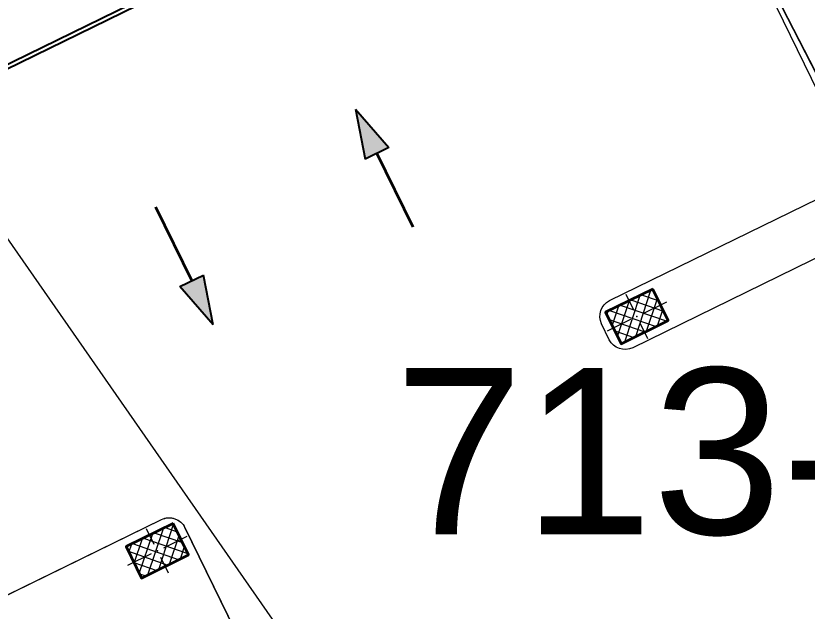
# Model space of a CAD drawing. Header units: metres. Extents: x 7511783 to 7512372, y 4692307 to 4692611.
# Drawn here: x 7512304.95 to 7512314, y 4692542.95 to 4692549.75 of the extents above; entities that cross this region are included whole.
import ezdxf

# ---------------------------------------------------------------- set-up
doc = ezdxf.new("R2010")
doc.units = ezdxf.units.M
for name, color, linetype, lineweight in [('2D Drafting - General_Pen_No__1', 7, 'Continuous', 0), ('A - Pllaka Themel', 7, 'Continuous', 0), ('A - Pllaka Themel_Pen_No__42', 8, 'Continuous', 0), ('A - Shtyllat', 7, 'Continuous', 0), ('A - Shtyllat_Pen_No__1', 7, 'Continuous', 0), ('A - Shtyllat_Pen_No__7', 7, 'Continuous', 0), ('A -Polyline', 7, 'Continuous', 0), ('A -Polyline_Pen_No__178', 43, 'Continuous', 0), ('A -Polyline_Pen_No__48', 14, 'Continuous', 0), ('A -Polyline_Pen_No__8', 14, 'Continuous', 0), ('A1 - Bodrumi -1', 7, 'Continuous', 0), ('garazhat-netw-amiri - b1', 20, 'Continuous', 0), ('Interior - Furniture _Pen_No__42', 8, 'Continuous', 0), ('nr riregjistrim', 1, 'Continuous', 0), ('vijat rregullim', 1, 'Continuous', 0)]:
    doc.layers.add(name, color=color, linetype=linetype, lineweight=lineweight)
doc.styles.get("Standard").update_dxf_attribs({"font": 'arial.ttf'})
pattern_1 = [(44.99999999999998, (0, 0), (-68.94290863686237, 68.94290863686243), []), (135.0000000000001, (0, 0), (68.94290863686219, 68.94290863686261), [])]

# ---------------------------------------------------------------- blocks, each defined once
blk = doc.blocks.new('Slab_2', base_point=(27550, -20500.83535421407))
at = {"layer": 'A - Pllaka Themel_Pen_No__42', "color": 8, "linetype": 'Continuous', "lineweight": 25, "flags": 128}
blk.add_lwpolyline([(27550, -20500.83535421407), (52100, -20500.83535421407), (52100, 1500), (27550, 1500)], close=True, dxfattribs=at)
blk = doc.blocks.new('Slab_5', base_point=(27099.99999994247, -19050.45703700876))
at = {"layer": 'A - Pllaka Themel_Pen_No__42', "color": 8, "linetype": 'Continuous', "lineweight": 25, "flags": 128}
blk.add_lwpolyline([(27099.99999994247, -19050.45703700876), (27099.99999994245, -53141.28956256484), (34367.48378446266, -53141.28956256484), (34572.08011014806, -54047.73212241127), (58725.51372234098, -48551.56399353076), (58577.30438397717, -47886.40318112022), (60192.66493870387, -47573.34216697117), (56976.71528492225, -33242.20353530695), (55470.262655318, -33580.37692266012), (52202.17436583388, -19050.80466526668)], close=True, dxfattribs=at)
blk = doc.blocks.new('Column_105', base_point=(32200, -24750.45911426942))
at = {"layer": 'A - Shtyllat', "linetype": 'Continuous', "lineweight": 0}
h = blk.add_hatch(dxfattribs=at)
h.set_pattern_fill('CONCRETE_BLOCK', color=18, style=0, pattern_type=2)
h.set_pattern_definition(pattern_1)
h.paths.add_polyline_path([(32500.00276967757, -24550.46326884811), (31900.00276973511, -24550.45495972908), (31899.99723032242, -24950.45495969073), (32499.99723026488, -24950.46326880975)])
at = {"layer": 'A - Shtyllat_Pen_No__1', "color": 7, "linetype": 'Continuous', "lineweight": 13}
for p, q in [((32200.00110788253, -24670.45911427709), (32200.00387758888, -24470.45911429627)), ((32120.00000000767, -24750.45800638688), (31820.00000003644, -24750.45385182736)), ((32279.99999999233, -24750.46022215195), (32579.99999996356, -24750.46437671147)), ((32199.99889211746, -24830.45911426175), (32199.99612241112, -25030.45911424257))]:
    blk.add_line(p, q, dxfattribs=at)
blk.add_point((32200, -24750.45911426942), dxfattribs=at)
at = {"layer": 'A - Shtyllat_Pen_No__7', "color": 7, "linetype": 'Continuous', "lineweight": 35, "flags": 128}
blk.add_lwpolyline([(32500.00276967757, -24550.46326884811), (31900.00276973511, -24550.45495972908), (31899.99723032242, -24950.45495969073), (32499.99723026488, -24950.46326880975)], close=True, dxfattribs=at)
blk = doc.blocks.new('Column_106', base_point=(38300, -24750.45911426942))
at = {"layer": 'A - Shtyllat', "linetype": 'Continuous', "lineweight": 0}
h = blk.add_hatch(dxfattribs=at)
h.set_pattern_fill('CONCRETE_BLOCK', color=18, style=0, pattern_type=2)
h.set_pattern_definition(pattern_1)
h.paths.add_polyline_path([(38600.00276967758, -24550.46326884811), (38000.00276973511, -24550.45495972908), (37999.99723032242, -24950.45495969073), (38599.99723026488, -24950.46326880975)])
at = {"layer": 'A - Shtyllat_Pen_No__1', "color": 7, "linetype": 'Continuous', "lineweight": 13}
for p, q in [((38300.00110788254, -24670.45911427709), (38300.00387758888, -24470.45911429627)), ((38220.00000000767, -24750.45800638688), (37920.00000003644, -24750.45385182736)), ((38379.99999999233, -24750.46022215195), (38679.99999996356, -24750.46437671147)), ((38299.99889211746, -24830.45911426175), (38299.99612241112, -25030.45911424257))]:
    blk.add_line(p, q, dxfattribs=at)
blk.add_point((38300, -24750.45911426942), dxfattribs=at)
at = {"layer": 'A - Shtyllat_Pen_No__7', "color": 7, "linetype": 'Continuous', "lineweight": 35, "flags": 128}
blk.add_lwpolyline([(38600.00276967758, -24550.46326884811), (38000.00276973511, -24550.45495972908), (37999.99723032242, -24950.45495969073), (38599.99723026488, -24950.46326880975)], close=True, dxfattribs=at)
blk = doc.blocks.new('Car 05 22')
at = {"layer": 'Interior - Furniture _Pen_No__42', "color": 8, "linetype": 'Continuous', "lineweight": 25}
for p, q in [((1961.117547741, 983.221158223), (1928.938242309, 983.221158223)), ((1928.938242309, 983.221158223), (1957.843908175, 858.0544967500001)), ((1996.903176747, 974.9060932165999), (1961.117547741, 983.221158223)), ((2026.89661068, 945.007687052), (1996.903176747, 974.9060932165999)), ((2054.5732194, 897.577022836), (2026.89661068, 945.007687052)), ((-483.1389679684001, 817.2581826864), (-585.227090103, 801.027979058)), ((-372.3345973750002, 830.229933465), (-483.1389679684001, 817.2581826864)), ((-251.752794228, 841.043733947), (-372.3345973750002, 830.229933465)), ((-168.2198443133, 844.6061713611999), (-251.752794228, 841.043733947)), ((-78.35772569479998, 850.6357850930001), (-168.2198443133, 844.6061713611999)), ((-24.036324899, 852.2918850640001), (-78.35772569479998, 850.6357850930001)), ((40.3182760438, 852.3336850629998), (-24.036324899, 852.2918850640001)), ((230.8030912739, 845.5192631063), (40.3182760438, 852.3336850629998)), ((124.560977278, 791.3967861309999), (129.0398444, 820.4687779309999)), ((129.0398444, 820.4687779309999), (138.886242882, 832.3883788069998)), ((138.886242882, 832.3883788069998), (165.168377873, 840.275885275)), ((165.168377873, 840.275885275), (194.733578306, 844.324685204)), ((194.733578306, 844.324685204), (230.803091274, 845.519263106)), ((210.873013229, 809.2317387879999), (418.0703055720001, 816.1926024380003)), ((400.0158099590001, 847.596806379), (230.8030912739, 845.5192631063)), ((590.7241636140001, 851.6786068920001), (400.0158099590001, 847.596806379)), ((856.5325990199999, 856.169707455), (590.7241636140001, 851.6786068920001)), ((1129.8609284, 858.5331077519999), (856.5325990199999, 856.169707455)), ((1119.51383092, 833.2672045809999), (1115.14443198, 808.948201529)), ((1120.16623076, 836.3248049650001), (1119.51383092, 833.2672045809999)), ((1120.69723063, 838.160005195), (1120.16623076, 836.3248049650001)), ((1129.8609284, 858.5331077519999), (1120.69723063, 838.160005195)), ((1536.1071561, 860.3802508980001), (1129.8609284, 858.5331077519999)), ((1162.63563846, 830.4777734580001), (1220.13025657, 829.0713745190002)), ((1220.13025657, 829.0713745190002), (1369.65750367, 831.489072695)), ((1957.843908175, 858.0544967500001), (1536.1071561, 860.3802508980001)), ((1957.84390817, 858.0544967500001), (1977.22141076, 777.427813481)), ((2067.91700908, 857.6794056350001), (2054.5732194, 897.577022836)), ((2119.91703998, 857.4374531180001), (2067.91700908, 857.6794056350001)), ((2075.28112592, 835.6608695470001), (2067.91700908, 857.6794056350001)), ((2075.2191259, 809.3983893609999), (2075.28112592, 835.6608695470001)), ((2193.165590015, 856.4504063259001), (2119.91703998, 857.4374531180001)), ((2166.81146925, 813.814537484), (2182.27381684, 834.081841238)), ((2182.27381684, 834.081841238), (2193.16559002, 856.4504063260001)), ((2808.01466132, 852.5547640039999), (2193.165590015, 856.4504063259001)), ((2855.711363900001, 852.6327640009998), (2808.01466132, 852.5547640039999)), ((2808.01466132, 852.5547640039999), (2876.86636504, 843.317264394)), ((2891.44016583, 852.5287640049999), (2855.711363900001, 852.6327640009998)), ((2876.86636504, 843.317264394), (2954.16376923, 813.731165643)), ((2922.51356751, 852.034364026), (2891.44016583, 852.5287640049999)), ((2904.11849592, 832.8863289209997), (2905.06820589, 832.8379901159999)), ((2945.17226874, 849.4061641369999), (2922.51356751, 852.034364026)), ((2989.61447115, 839.6482645490003), (2945.17226874, 849.4061641369999)), ((3013.55027244, 833.064864827), (2989.61447115, 839.6482645490003)), ((3154.26138006, 782.5577669589998), (3013.55027244, 833.064864827)), ((-757.6903274910002, 747.022066986), (-784.8200333720001, 721.8124613509999)), ((-706.3378894982, 775.7872218095), (-757.6903274910002, 747.022066986)), ((-701.0941271610001, 743.2591195180001), (-729.425104913, 716.3992494200002)), ((-585.227090103, 801.027979058), (-706.3378894982, 775.7872218095)), ((-664.8727541800001, 760.961322365), (-701.0941271610001, 743.2591195180001)), ((-626.571782751, 772.4860242179999), (-664.8727541800001, 760.961322365)), ((-594.8871138119998, 778.4895580349998), (-626.571782751, 772.4860242179999)), ((125.693926866, 743.8968737240001), (124.560977278, 791.3967861309999)), ((327.3887276080001, 761.920895626), (125.394377448, 756.455747737)), ((132.429139117, 722.8048827370001), (125.693926866, 743.8968737240001)), ((521.9507803269998, 764.6728959719999), (327.3887276080001, 761.920895626)), ((355.2943663540001, 762.315609428), (339.1227247570001, 683.1192857359999)), ((373.4006373970002, 762.5717151969999), (357.2289958010001, 683.375391506)), ((813.627009446, 769.327996556), (521.9507803269998, 764.6728959719999)), ((1108.59023357, 773.98329714), (813.627009446, 769.327996556)), ((1036.25651944, 772.8416796290002), (996.5002997029998, 578.7916468290002)), ((1041.96657906, 578.0240872360001), (1107.56627095, 773.967136299)), ((1173.32542975, 774.895061201), (1090.33970038, 577.89253068)), ((1115.14443198, 808.948201529), (1108.59023357, 773.98329714)), ((1108.59023357, 773.98329714), (1537.61805657, 780.025947399)), ((1537.61805657, 780.025611521), (1974.99295641, 786.0764425990001)), ((1939.15395607, 686.22492547), (1995.917261, 777.427813481)), ((1977.22141076, 777.427813481), (2019.59119012, 777.427813481)), ((2000.39650233, 701.591770694), (2213.53100788, 762.9814866290001)), ((2019.59119012, 777.427813481), (2044.48611622, 783.069509224)), ((2044.48611622, 783.069509224), (2063.35562216, 792.2740022800001)), ((2063.35562216, 792.2740022800001), (2070.42572439, 799.8521965630001)), ((2068.68333559, 787.696981005), (2065.39356605, 794.4584027669999)), ((2068.68333559, 787.696981005), (2148.02030692, 790.4828861469999)), ((2070.42572439, 799.8521965630001), (2075.2191259, 809.3983893609999)), ((2106.51930118, 732.1586113790001), (2148.02030692, 790.4828861469999)), ((2148.02030692, 790.4828861469999), (2166.81146925, 813.814537484)), ((2148.02030692, 790.4828861469999), (2205.61920777, 792.204186117)), ((2205.61920777, 792.204186117), (2227.21980808, 791.0038861380001)), ((2226.59190807, 769.8777067159999), (2213.53100788, 762.9814866290001)), ((2213.53100788, 762.9814866290001), (2238.34670825, 752.240186817)), ((2234.36910819, 773.9630864369999), (2226.59190807, 769.8828865080001)), ((2227.21980808, 791.0038861380001), (2232.61990816, 790.029986155)), ((2232.61990816, 790.029986155), (2237.93539134, 787.2871225249999)), ((2238.46067648, 776.864360243), (2234.36910819, 773.9630864369999)), ((2240.81890828, 784.03918626), (2237.93539134, 787.2871225249999)), ((2238.34670825, 752.240186817), (2258.53170854, 739.717487037)), ((2238.46067648, 776.864360243), (2240.85090828, 780.5209863219999)), ((2240.85090828, 780.5209863219999), (2240.81890828, 784.03918626)), ((2258.53170854, 739.717487037), (2269.0398087, 731.086787188)), ((2269.0398087, 731.086787188), (2278.83550884, 721.965087348)), ((2954.16376923, 813.731165643), (3075.78877375, 774.6896785450001)), ((3022.47491973, 758.305686711), (3023.66221975, 762.4851866380001)), ((3024.49924208, 753.7186598590001), (3022.47491973, 758.305686711)), ((3023.66221975, 762.4851866380001), (3034.64521991, 765.0503865930001)), ((3037.91041996, 743.452886971), (3024.49924208, 753.7186598590001)), ((3034.64521991, 765.0503865930001), (3046.93432009, 763.817386614)), ((3050.61522015, 730.6688871950001), (3037.91041996, 743.452886971)), ((3046.93432009, 763.817386614), (3060.9451203, 762.9292866300001)), ((3064.50712035, 714.6457874760001), (3050.61522015, 730.6688871950001)), ((3060.9451203, 762.9292866300001), (3089.85712072, 757.3861867269998)), ((3100.48402088, 763.1120866269999), (3075.78877375, 774.6896785450001)), ((3089.85712072, 757.3861867269998), (3108.43932099, 751.4304868319999)), ((3114.13862108, 753.3111867989999), (3100.48402088, 763.1120866269999)), ((3108.43932099, 751.4304868319999), (3122.8656212, 746.4359869189999)), ((3122.8656212, 746.4359869189999), (3114.13862108, 753.3111867989999)), ((3170.0706946, 726.5554905960001), (3122.8656212, 746.4359869189999)), ((3235.883818752, 747.6101556219), (3154.26138006, 782.5577669589998)), ((3211.69204952, 701.0151137130001), (3170.0706946, 726.5554905960001)), ((3269.07948628, 728.3294692490001), (3235.883818752, 747.6101556219)), ((3298.56678787, 705.6390702070001), (3269.07948628, 728.3294692490001)), ((-815.0478655078, 667.7598955197002), (-855.0523550635, 511.0116477078998)), ((-784.8200333720001, 721.8124613509999), (-815.0478655078, 667.7598955197002)), ((-768.2719792499998, 602.2788720830002), (-750.577082573, 669.7773949330001)), ((-729.425104913, 716.3992494200002), (-750.577082573, 669.7773949330001)), ((-665.728145997, 623.9546285630003), (-500.877431885, 634.180288886)), ((-500.877431885, 634.180288886), (-383.0238853850001, 641.9613403830001)), ((-383.0238853850001, 641.9613403830001), (-274.220886173, 631.318400078)), ((146.670770152, 710.6062742990001), (132.429139117, 722.8048827370001)), ((171.252864179, 696.6287725440001), (146.670770152, 710.6062742990001)), ((212.566754139, 676.5412700230002), (171.252864179, 696.6287725440001)), ((266.3151410770001, 654.566867265), (212.566754139, 676.5412700230002)), ((319.4903281550001, 636.426864989), (266.3151410770001, 654.566867265)), ((392.7088835140001, 617.8124267930001), (319.4903281550001, 636.426864989)), ((339.1227247570001, 683.1192857359999), (329.5580559370001, 633.8673348859999)), ((357.2289958010001, 683.375391506), (346.76505809, 629.492778784)), ((1730.35620914, 633.8338533080002), (1562.00595611, 600.596478384)), ((2000.39650233, 701.591770694), (1730.35620914, 633.8338533080002)), ((1952.84760406, 621.338789111), (2122.045506540001, 659.9572884350001)), ((2122.045506540001, 659.9572884350001), (2293.79610906, 697.6509877739999)), ((2278.83550884, 721.965087348), (2293.79610906, 697.6509877739999)), ((2293.79610906, 697.6509877739999), (2317.1870094, 700.7385877199999)), ((2293.79610906, 697.6386630720001), (2293.79610906, 697.6509877739999)), ((2317.1870094, 700.7385877199999), (2345.74280982, 702.7498876850001)), ((2355.134199750001, 639.912801441), (2317.1870094, 700.7385877199999)), ((2345.74280982, 702.7498876850001), (2378.929310310001, 702.0184876970001)), ((2379.77420337, 575.387091212), (2355.13301598, 639.9159014410001)), ((2410.10490185, 649.1086815510001), (2378.929310310001, 702.0184876970001)), ((2378.929310310001, 702.0184876970001), (2410.57231077, 694.2028878339999)), ((2436.02871163, 583.2244924540001), (2410.10490185, 649.1086815510001)), ((2410.57231077, 694.2028878339999), (2410.58631694, 694.1782473540001)), ((2428.73881104, 681.7061880529999), (2410.57231077, 694.2028878339999)), ((2428.73881104, 681.7061880529999), (2457.25830016, 700.035535323)), ((2428.77597173, 681.700745325), (2428.73881104, 681.7061880529999)), ((2428.77597173, 681.700745325), (2456.66545813, 639.8418234830003)), ((2456.66545813, 639.8418234830003), (2487.236391870001, 574.2621729599999)), ((2457.25830016, 700.035535323), (2535.4819126, 697.9905877680001)), ((2535.422612600001, 697.9916562040003), (2673.21491462, 695.5089878119999)), ((2535.46586986, 697.9894090810001), (2535.4819126, 697.988971943)), ((2673.21491462, 695.5089878119999), (2787.200816290001, 691.4809878819998)), ((2787.200816290001, 691.4809878819998), (2868.415817480001, 687.223087957)), ((2868.395882330001, 687.22488671), (2959.72331881, 678.984388101)), ((2959.72331881, 678.984388101), (2868.415817480001, 687.1969879569999)), ((2959.72331881, 678.984388101), (3047.2313201, 666.2002883250001)), ((3047.20992906, 666.2041971140001), (3100.00912087, 656.556188494)), ((3076.97452053, 697.807687771), (3064.50712035, 714.6457874760001)), ((3100.00912087, 656.556188494), (3076.97452053, 697.807687771)), ((3152.92075342, 553.873393456), (3100.00912087, 656.556188494)), ((3254.25934432, 663.1775183300001), (3211.69204952, 701.0151137130001)), ((3301.867263790001, 602.80900872), (3254.25934432, 663.1775183300001)), ((3337.33388997, 663.3806719909999), (3298.56678787, 705.6390702070001)), ((3374.49419199, 603.583974516), (3337.33388997, 663.3806719909999)), ((-768.2719792499998, 602.2788720830002), (-782.764796709, 510.0106247469999)), ((-764.3441764490001, 617.261773195), (-665.728145997, 623.9546285630003)), ((-274.220886173, 631.318400078), (-56.404854203, 600.536895199)), ((-56.404854203, 600.536895199), (145.941775497, 566.5900898169999)), ((145.941775497, 566.5900898169999), (233.261172115, 552.312592089)), ((233.261172115, 552.312592089), (315.3092800730001, 541.359190513)), ((474.8166917820001, 607.1053878569999), (392.7088835140001, 617.8124267930001)), ((521.3449804749999, 601.6186871690002), (474.8166917820001, 607.1053878569999)), ((569.9935686519999, 596.8381865689998), (521.3449804749999, 601.6186871690002)), ((652.59274858, 590.9845858339997), (569.9935686519999, 596.8381865689998)), ((772.8388193580001, 584.9903850819998), (652.59274858, 590.9845858339997)), ((907.2666866909999, 580.298084493), (772.8388193580001, 584.9903850819998)), ((1041.96657906, 578.0240872360001), (907.2666866909999, 580.298084493)), ((1227.79815085, 577.5186957939999), (1041.96657906, 578.0240872360001)), ((1316.09897866, 580.475793563), (1227.79815085, 577.5186957939999)), ((1403.02450604, 584.4121905939998), (1316.09897866, 580.475793563)), ((1483.8761315, 590.1361862749999), (1403.02450604, 584.4121905939998)), ((1562.00595611, 600.596478384), (1483.8761315, 590.1361862749999)), ((1610.72419049, 544.0665862469999), (1779.61280153, 581.7538898049997)), ((1779.61280153, 581.7538898049997), (1952.84760406, 621.338789111)), ((2397.334105950001, 514.2584815219999), (2379.77250853, 575.3929912130001)), ((2453.63941421, 521.616582688), (2436.02871163, 583.2244924540001)), ((2487.236391870001, 574.2621729599999), (2491.79934275, 562.0052962960001)), ((2491.79994982, 562.0052962960001), (2517.90263133, 477.034766618)), ((3189.62073735, 475.569766106), (3152.92075342, 553.873393456)), ((3301.867263790001, 602.80900872), (3346.015513130001, 501.4217980699999)), ((3418.40079436, 512.7439783509999), (3374.49419199, 603.583974516)), ((-855.0523550635, 511.0116477078998), (-874.6778528530002, 344.9579771100001)), ((-782.7621654889999, 510.027376359), (-794.5333543099999, 390.6265818930001)), ((315.2936019620001, 541.3606176840001), (384.2945810830001, 535.0794906230001)), ((384.2815104790001, 535.080362318), (454.174320738, 530.4191213629999)), ((454.170282107, 530.4193907049998), (526.242583163, 526.2868907769997)), ((526.2331313149998, 526.2873073839999), (627.7018846490002, 521.814890855)), ((627.698546207, 521.8149872519999), (756.75876515, 518.0884218199999)), ((756.75876515, 518.0884218199999), (1322.62824821, 518.052230308)), ((1322.62824821, 518.052230308), (1420.49779626, 521.652890858)), ((1420.49066257, 521.652523245), (1466.64156934, 524.030772681)), ((1466.62639694, 524.0299908169999), (1510.87647584, 527.594696836)), ((1510.85529759, 527.5929907539999), (1554.25309822, 533.0576906580001)), ((1554.25309822, 533.0576906580001), (1596.82961355, 540.969674969)), ((1597.28918852, 541.1774857889999), (1596.65116701, 540.8889849259999)), ((2419.31580918, 395.7362626700001), (2397.33316008, 514.2635815229997)), ((2477.61661773, 401.0764635800001), (2453.63941421, 521.616582688)), ((2517.90263133, 477.034766618), (2537.54372273, 384.0810341510001)), ((3199.39883308, 466.7584630290001), (3189.62073735, 475.569766106)), ((3220.69886845, 454.388540188), (3199.39883308, 466.7584630290001)), ((3256.10680826, 439.2417534179999), (3220.67662376, 454.4014587129999)), ((3346.015513130001, 501.4217980699999), (3374.297465860001, 419.557472908)), ((3457.47689648, 393.0984834030001), (3418.40079436, 512.7439783509999)), ((-794.5333543099999, 390.6265818930001), (-802.4328468090001, 258.715288008)), ((2433.73206705, 266.091642182), (2419.31580918, 395.7362626700001)), ((2493.88922012, 269.050242651), (2477.61661773, 401.0764635800001)), ((2537.54372273, 384.0810341510001), (2551.45611664, 285.6281997640001)), ((3288.390194130001, 425.101248479), (3256.10680826, 439.2417534179999)), ((3319.36158057, 408.41284265), (3288.390194130001, 425.101248479)), ((3353.46269085, 384.2512837760001), (3319.36158057, 408.41284265)), ((3321.23357975, 370.497229407), (3320.99727986, 362.132926485)), ((3320.99727986, 362.132926485), (3338.31527228, 276.8564967000001)), ((3324.654278260001, 377.297531782), (3321.23357975, 370.497229407)), ((3328.30797666, 379.591332583), (3324.654278260001, 377.297531782)), ((3338.468372210001, 379.4523325350001), (3328.30797666, 379.591332583)), ((3363.640761200001, 357.811724976), (3338.468372210001, 379.4523325350001)), ((3377.182392130001, 359.9734848010001), (3353.46269085, 384.2512837760001)), ((3391.09039087, 344.247647689), (3374.297465860001, 419.557472908)), ((3468.34279707, 330.9338860280001), (3457.47689648, 393.0984834030001)), ((-874.6778528530002, 344.9579771100001), (-882.944054645, 194.680643518)), ((2551.45611664, 285.6281997640001), (2559.71041303, 193.693567653)), ((3338.31527228, 276.8564967000001), (3351.882966340001, 172.661960307)), ((3396.66521323, 315.8049103040001), (3363.640761200001, 357.811724976)), ((3391.09039087, 344.247647689), (3377.182392130001, 359.9734848010001)), ((3408.0703938, 289.3779877820001), (3396.66521323, 315.8049103040001)), ((3408.0703938, 289.3779877820001), (3413.77629411, 267.259988716)), ((3474.4914974, 263.721088865), (3468.34279707, 330.9338860280001)), ((-882.944054645, 194.680643518), (-885.3767076889999, 0)), ((-802.4328468090001, 258.715288008), (-806.8131426489999, 124.936494209)), ((2441.61713002, 131.955220918), (2433.73181129, 266.093942182)), ((2503.10292147, 133.173421111), (2493.88922012, 269.050242651)), ((2559.71041303, 193.693567653), (2564.38081099, 101.185635342)), ((3413.77548775, 267.2641933500001), (3418.45445829, 242.866384828)), ((3418.452194370001, 242.878189745), (3424.044894670001, 200.723791525)), ((3424.044894670001, 200.723791525), (3427.72848251, 152.023715234)), ((3478.33319761, 199.917191559), (3474.4914974, 263.721088865)), ((3479.35651311, 164.9481933352), (3478.33319761, 199.917191559)), ((-806.8131426489999, 124.936494209), (-808.0470753050001, 0)), ((2444.0197128, -0.0273000043277), (2441.61701245, 131.957220918)), ((2506.01959488, -3.86e-13), (2503.10292147, 133.173421111)), ((2564.38081099, 101.185635342), (2566.01761027, -0.00610000213065)), ((3351.882966340001, 172.661960307), (3358.343763510001, 75.87012649980001)), ((3432.36383112, 39.98011396419999), (3427.72848251, 152.023715234)), ((3489.519598210001, 164.9481933352), (3479.35651311, 164.9481933352)), ((3489.519598210001, -164.9481933352), (3489.519598210001, 164.9481933352)), ((-885.3767076889999, 0), (-882.944054645, -194.680643518)), ((-806.8131426489999, -124.936494209), (-808.0470753050001, 1.477e-13)), ((2444.0197128, 0.0273000043271), (2441.61701245, -131.957220918)), ((2564.38081099, -101.185635342), (2566.01761027, 0.00610000212997)), ((3353.95786543, 27.8932505984), (3358.343763510001, 75.87012649980001)), ((3353.95786543, 27.8932505984), (3353.95786543, -0.7649002671629999)), ((3353.95786543, -27.8932505984), (3353.95786543, 0.7649002671619999)), ((3370.89075802, 11.74110410089999), (3370.32315827, -0.7649002671629999)), ((3370.89075802, -11.74110410089999), (3370.32315827, 0.7649002671619999)), ((3372.49235732, 23.6550082622), (3370.89075802, 11.74110410089999)), ((3376.267285060001, 38.99395092400001), (3372.49235732, 23.6550082622)), ((3381.98685317, 46.5714162664), (3376.267285060001, 38.99395092400001)), ((3386.21005132, 48.3522168884), (3381.98685317, 46.5714162664)), ((3386.21005132, 48.3522168884), (3394.28954778, 48.3522168884)), ((3398.51284593, 46.5714162664), (3394.28954778, 48.3522168884)), ((3404.23226311, 38.99375151340001), (3398.51284593, 46.5714162664)), ((3404.23226311, 38.99375151340001), (3408.00714178, 23.6550082622)), ((3408.00714178, 23.6550082622), (3409.766541010001, 8.055102813469999)), ((3409.766541010001, 8.055102813469999), (3409.766541010001, -4.961e-13)), ((3431.76949509, 57.3729975776), (3431.76949509, 56.7710829698)), ((3432.04453126, -0.0109000038072), (3432.36383112, 39.98011396419999)), ((3432.04453126, 0.0109000038063), (3432.36383112, -39.98011396419999)), ((2506.01959488, -2.78e-13), (2503.10292147, -133.173421111)), ((3351.882966340001, -172.661960307), (3358.343763510001, -75.87012649980001)), ((3353.95786543, -27.8932505984), (3358.343763510001, -75.87012649980001)), ((3372.49235732, -23.6550082622), (3370.89075802, -11.74110410089999)), ((3376.267285060001, -38.99395092400001), (3372.49235732, -23.6550082622)), ((3381.98685317, -46.5714162664), (3376.267285060001, -38.99395092400001)), ((3386.21005132, -48.3522168884), (3381.98685317, -46.5714162664)), ((3386.21005132, -48.3522168884), (3394.28954778, -48.3522168884)), ((3398.51284593, -46.5714162664), (3394.28954778, -48.3522168884)), ((3404.23226311, -38.99375151340001), (3398.51284593, -46.5714162664)), ((3404.23226311, -38.99375151340001), (3408.00714178, -23.6550082622)), ((3408.00714178, -23.6550082622), (3409.766541010001, -8.055102813469999)), ((3409.766541010001, -8.055102813469999), (3409.766541010001, -3.892e-13)), ((3432.36383112, -39.98011396419999), (3427.72848251, -152.023715234)), ((3431.76949509, -57.3729975776), (3431.76949509, -56.7710829698)), ((-802.4328468090001, -258.715288008), (-806.8131426489999, -124.936494209)), ((2441.61713002, -131.955220918), (2433.73181129, -266.093942182)), ((2503.10292147, -133.173421111), (2493.88922012, -269.050242651)), ((2559.71041303, -193.693567653), (2564.38081099, -101.185635342)), ((3338.31527228, -276.8564967000001), (3351.882966340001, -172.661960307)), ((3424.044894670001, -200.723791525), (3427.72848251, -152.023715234)), ((3478.33319761, -199.917191559), (3479.35651311, -164.9481933352)), ((3479.35651311, -164.9481933352), (3489.519598210001, -164.9481933352)), ((-882.944054645, -194.680643518), (-874.6778528530002, -344.9579771100001)), ((-794.5333543099999, -390.6265818930001), (-802.4328468090001, -258.715288008)), ((2433.73206705, -266.091642182), (2419.31580918, -395.7362626700001)), ((2493.88922012, -269.050242651), (2477.61661773, -401.0764635800001)), ((2551.45611664, -285.6281997640001), (2559.71041303, -193.693567653)), ((3408.0703938, -289.3779877820001), (3413.77629411, -267.259988716)), ((3413.77548775, -267.2641933500001), (3418.45445829, -242.866384828)), ((3418.452194370001, -242.878189745), (3424.044894670001, -200.723791525)), ((3468.34279707, -330.9338860280001), (3474.4914974, -263.721088865)), ((3474.4914974, -263.721088865), (3478.33319761, -199.917191559)), ((-874.6778528530002, -344.9579771100001), (-855.0523550635, -511.0116477078998)), ((2537.54372273, -384.0810341510001), (2551.45611664, -285.6281997640001)), ((3320.99727986, -362.132926485), (3338.31527228, -276.8564967000001)), ((3363.640761200001, -357.811724976), (3338.468372210001, -379.4523325350001)), ((3377.182392130001, -359.9734848010001), (3353.46269085, -384.2512837760001)), ((3396.66521323, -315.8049103040001), (3363.640761200001, -357.811724976)), ((3391.09039087, -344.247647689), (3374.297465860001, -419.557472908)), ((3391.09039087, -344.247647689), (3377.182392130001, -359.9734848010001)), ((3408.0703938, -289.3779877820001), (3396.66521323, -315.8049103040001)), ((3457.47689648, -393.0984834030001), (3468.34279707, -330.9338860280001)), ((-782.7621654889999, -510.027376359), (-794.5333543099999, -390.6265818930001)), ((2419.31580918, -395.7362626700001), (2397.33316008, -514.2635815229997)), ((2477.61661773, -401.0764635800001), (2453.63941421, -521.616582688)), ((2517.90263133, -477.034766618), (2537.54372273, -384.0810341510001)), ((3256.10680826, -439.2417534179999), (3220.67662376, -454.4014587129999)), ((3288.390194130001, -425.101248479), (3256.10680826, -439.2417534179999)), ((3319.36158057, -408.41284265), (3288.390194130001, -425.101248479)), ((3353.46269085, -384.2512837760001), (3319.36158057, -408.41284265)), ((3321.23357975, -370.497229407), (3320.99727986, -362.132926485)), ((3324.654278260001, -377.297531782), (3321.23357975, -370.497229407)), ((3328.30797666, -379.591332583), (3324.654278260001, -377.297531782)), ((3338.468372210001, -379.4523325350001), (3328.30797666, -379.591332583)), ((3346.015513130001, -501.4217980699999), (3374.297465860001, -419.557472908)), ((3418.40079436, -512.7439783509999), (3457.47689648, -393.0984834030001)), ((-855.0523550635, -511.0116477078998), (-815.0478655078, -667.7598955197002)), ((-768.2719792499998, -602.2788720830002), (-782.764796709, -510.0106247469999)), ((233.261172115, -552.312592089), (315.3092800730001, -541.359190513)), ((315.2936019620001, -541.3606176840001), (384.2945810830001, -535.0794906230001)), ((384.2815104790001, -535.080362318), (454.174320738, -530.4191213629999)), ((454.170282107, -530.4193907049998), (526.242583163, -526.2868907769997)), ((526.2331313149998, -526.2873073839999), (627.7018846490002, -521.814890855)), ((627.698546207, -521.8149872519999), (756.75876515, -518.0884218199999)), ((756.75876515, -518.0884218199999), (1322.62824821, -518.052230308)), ((1322.62824821, -518.052230308), (1420.49779626, -521.652890858)), ((1420.49066257, -521.652523245), (1466.64156934, -524.030772681)), ((1466.62639694, -524.0299908169999), (1510.87647584, -527.594696836)), ((1510.85529759, -527.5929907539999), (1554.25309822, -533.0576906580001)), ((1554.25309822, -533.0576906580001), (1596.82961355, -540.969674969)), ((1597.28918852, -541.1774857889999), (1596.65116701, -540.8889849259999)), ((2397.334105950001, -514.2584815219999), (2379.77250853, -575.3929912130001)), ((2453.63941421, -521.616582688), (2436.02871163, -583.2244924540001)), ((2491.79994982, -562.0052962960001), (2517.90263133, -477.034766618)), ((3189.62073735, -475.569766106), (3152.92075342, -553.873393456)), ((3199.39883308, -466.7584630290001), (3189.62073735, -475.569766106)), ((3220.69886845, -454.388540188), (3199.39883308, -466.7584630290001)), ((3301.867263790001, -602.80900872), (3346.015513130001, -501.4217980699999)), ((3374.49419199, -603.583974516), (3418.40079436, -512.7439783509999)), ((-768.2719792499998, -602.2788720830002), (-750.577082573, -669.7773949330001)), ((-764.3441764490001, -617.261773195), (-665.728145997, -623.9546285630003)), ((-665.728145997, -623.9546285630003), (-500.877431885, -634.180288886)), ((-383.0238853850001, -641.9613403830001), (-274.220886173, -631.318400078)), ((-274.220886173, -631.318400078), (-56.404854203, -600.536895199)), ((-56.404854203, -600.536895199), (145.941775497, -566.5900898169999)), ((145.941775497, -566.5900898169999), (233.261172115, -552.312592089)), ((392.7088835140001, -617.8124267930001), (319.4903281550001, -636.426864989)), ((357.2289958010001, -683.375391506), (346.76505809, -629.492778784)), ((474.8166917820001, -607.1053878569999), (392.7088835140001, -617.8124267930001)), ((521.3449804749999, -601.6186871690002), (474.8166917820001, -607.1053878569999)), ((569.9935686519999, -596.8381865689998), (521.3449804749999, -601.6186871690002)), ((652.59274858, -590.9845858339997), (569.9935686519999, -596.8381865689998)), ((772.8388193580001, -584.9903850819998), (652.59274858, -590.9845858339997)), ((907.2666866909999, -580.298084493), (772.8388193580001, -584.9903850819998)), ((1041.96657906, -578.0240872360001), (907.2666866909999, -580.298084493)), ((1036.25651944, -772.8416796290002), (996.5002997029998, -578.7916468290002)), ((1227.79815085, -577.5186957939999), (1041.96657906, -578.0240872360001)), ((1041.96657906, -578.0240872360001), (1107.56627095, -773.967136299)), ((1173.32542975, -774.895061201), (1090.33970038, -577.89253068)), ((1316.09897866, -580.475793563), (1227.79815085, -577.5186957939999)), ((1403.02450604, -584.4121905939998), (1316.09897866, -580.475793563)), ((1483.8761315, -590.1361862749999), (1403.02450604, -584.4121905939998)), ((1562.00595611, -600.596478384), (1483.8761315, -590.1361862749999)), ((1730.35620914, -633.8338533080002), (1562.00595611, -600.596478384)), ((1610.72419049, -544.0665862469999), (1779.61280153, -581.7538898049997)), ((1779.61280153, -581.7538898049997), (1952.84760406, -621.338789111)), ((1952.84760406, -621.338789111), (2122.045506540001, -659.9572884350001)), ((2379.77420337, -575.387091212), (2355.13301598, -639.9159014410001)), ((2436.02871163, -583.2244924540001), (2410.10490185, -649.1086815510001)), ((2456.66545813, -639.8418234830003), (2487.236391870001, -574.2621729599999)), ((2487.236391870001, -574.2621729599999), (2491.79934275, -562.0052962960001)), ((3152.92075342, -553.873393456), (3100.00912087, -656.556188494)), ((3301.867263790001, -602.80900872), (3254.25934432, -663.1775183300001)), ((3337.33388997, -663.3806719909999), (3374.49419199, -603.583974516)), ((-815.0478655078, -667.7598955197002), (-784.8200333720001, -721.8124613509999)), ((-784.8200333720001, -721.8124613509999), (-757.6903274910002, -747.022066986)), ((-729.425104913, -716.3992494200002), (-750.577082573, -669.7773949330001)), ((-701.0941271610001, -743.2591195180001), (-729.425104913, -716.3992494200002)), ((-500.877431885, -634.180288886), (-383.0238853850001, -641.9613403830001)), ((132.429139117, -722.8048827370001), (125.693926866, -743.8968737240001)), ((146.670770152, -710.6062742990001), (132.429139117, -722.8048827370001)), ((171.252864179, -696.6287725440001), (146.670770152, -710.6062742990001)), ((212.566754139, -676.5412700230002), (171.252864179, -696.6287725440001)), ((266.3151410770001, -654.566867265), (212.566754139, -676.5412700230002)), ((319.4903281550001, -636.426864989), (266.3151410770001, -654.566867265)), ((339.1227247570001, -683.1192857359999), (329.5580559370001, -633.8673348859999)), ((355.2943663540001, -762.315609428), (339.1227247570001, -683.1192857359999)), ((373.4006373970002, -762.5717151969999), (357.2289958010001, -683.375391506)), ((2000.39650233, -701.591770694), (1730.35620914, -633.8338533080002)), ((1939.15395607, -686.22492547), (1995.917261, -777.427813481)), ((2000.39650233, -701.591770694), (2213.53100788, -762.9814866290001)), ((2122.045506540001, -659.9572884350001), (2293.79610906, -697.6509877739999)), ((2269.0398087, -731.086787188), (2278.83550884, -721.965087348)), ((2278.83550884, -721.965087348), (2293.79610906, -697.6509877739999)), ((2293.79610906, -697.6386630720001), (2293.79610906, -697.6509877739999)), ((2293.79610906, -697.6509877739999), (2317.1870094, -700.7385877199999)), ((2355.134199750001, -639.912801441), (2317.1870094, -700.7385877199999)), ((2317.1870094, -700.7385877199999), (2345.74280982, -702.7498876850001)), ((2345.74280982, -702.7498876850001), (2378.929310310001, -702.0184876970001)), ((2410.10490185, -649.1086815510001), (2378.929310310001, -702.0184876970001)), ((2378.929310310001, -702.0184876970001), (2410.57231077, -694.2028878339999)), ((2428.73881104, -681.7061880529999), (2410.57231077, -694.2028878339999)), ((2410.57231077, -694.2028878339999), (2410.58631694, -694.1782473540001)), ((2428.77597173, -681.700745325), (2428.73881104, -681.7061880529999)), ((2428.73881104, -681.7061880529999), (2457.25830016, -700.035535323)), ((2428.77597173, -681.700745325), (2456.66545813, -639.8418234830003)), ((2457.25830016, -700.035535323), (2535.4819126, -697.9905877680001)), ((2535.422612600001, -697.9916562040003), (2673.21491462, -695.5089878119999)), ((2535.46586986, -697.9894090810001), (2535.4819126, -697.988971943)), ((2673.21491462, -695.5089878119999), (2787.200816290001, -691.4809878819998)), ((2787.200816290001, -691.4809878819998), (2868.415817480001, -687.223087957)), ((2868.395882330001, -687.22488671), (2959.72331881, -678.984388101)), ((2959.72331881, -678.984388101), (2868.415817480001, -687.1969879569999)), ((2959.72331881, -678.984388101), (3047.2313201, -666.2002883250001)), ((3047.20992906, -666.2041971140001), (3100.00912087, -656.556188494)), ((3064.50712035, -714.6457874760001), (3050.61522015, -730.6688871950001)), ((3076.97452053, -697.807687771), (3064.50712035, -714.6457874760001)), ((3100.00912087, -656.556188494), (3076.97452053, -697.807687771)), ((3211.69204952, -701.0151137130001), (3170.0706946, -726.5554905960001)), ((3254.25934432, -663.1775183300001), (3211.69204952, -701.0151137130001)), ((3269.07948628, -728.3294692490001), (3298.56678787, -705.6390702070001)), ((3298.56678787, -705.6390702070001), (3337.33388997, -663.3806719909999)), ((-757.6903274910002, -747.022066986), (-706.3378894982, -775.7872218095)), ((-706.3378894982, -775.7872218095), (-585.227090103, -801.027979058)), ((-664.8727541800001, -760.961322365), (-701.0941271610001, -743.2591195180001)), ((-626.571782751, -772.4860242179999), (-664.8727541800001, -760.961322365)), ((-594.8871138119998, -778.4895580349998), (-626.571782751, -772.4860242179999)), ((-585.227090103, -801.027979058), (-483.149337101, -817.256968783)), ((125.693926866, -743.8968737240001), (124.560977278, -791.3967861309999)), ((124.560977278, -791.3967861309999), (129.0398444, -820.4687779309999)), ((327.3887276080001, -761.920895626), (125.394377448, -756.455747737)), ((210.873013229, -809.2317387879999), (418.0703055720001, -816.1926024380003)), ((521.9507803269998, -764.6728959719999), (327.3887276080001, -761.920895626)), ((813.627009446, -769.327996556), (521.9507803269998, -764.6728959719999)), ((1108.59023357, -773.98329714), (813.627009446, -769.327996556)), ((1108.59023357, -773.98329714), (1537.61805657, -780.025947399)), ((1115.14443198, -808.948201529), (1108.59023357, -773.98329714)), ((1119.51383092, -833.2672045809999), (1115.14443198, -808.948201529)), ((1537.61805657, -780.025611521), (1974.99295641, -786.0764425990001)), ((1957.84390817, -858.0544967500001), (1977.22141076, -777.427813481)), ((1977.22141076, -777.427813481), (2019.59119012, -777.427813481)), ((2019.59119012, -777.427813481), (2044.48611622, -783.069509224)), ((2044.48611622, -783.069509224), (2063.35562216, -792.2740022800001)), ((2063.35562216, -792.2740022800001), (2070.42572439, -799.8521965630001)), ((2068.68333559, -787.696981005), (2065.39356605, -794.4584027669999)), ((2068.68333559, -787.696981005), (2148.02030692, -790.4828861469999)), ((2070.42572439, -799.8521965630001), (2075.2191259, -809.3983893609999)), ((2075.2191259, -809.3983893609999), (2075.28112592, -835.6608695470001)), ((2106.51930118, -732.1586113790001), (2148.02030692, -790.4828861469999)), ((2148.02030692, -790.4828861469999), (2166.81146925, -813.814537484)), ((2148.02030692, -790.4828861469999), (2205.61920777, -792.204186117)), ((2166.81146925, -813.814537484), (2182.27381684, -834.081841238)), ((2205.61920777, -792.204186117), (2227.21980808, -791.0038861380001)), ((2213.53100788, -762.9814866290001), (2238.34670825, -752.240186817)), ((2226.59190807, -769.8777067159999), (2213.53100788, -762.9814866290001)), ((2234.36910819, -773.9630864369999), (2226.59190807, -769.8828865080001)), ((2227.21980808, -791.0038861380001), (2232.61990816, -790.029986155)), ((2232.61990816, -790.029986155), (2237.93539134, -787.2871225249999)), ((2238.46067648, -776.864360243), (2234.36910819, -773.9630864369999)), ((2240.81890828, -784.03918626), (2237.93539134, -787.2871225249999)), ((2238.34670825, -752.240186817), (2258.53170854, -739.717487037)), ((2238.46067648, -776.864360243), (2240.85090828, -780.5209863219999)), ((2240.85090828, -780.5209863219999), (2240.81890828, -784.03918626)), ((2258.53170854, -739.717487037), (2269.0398087, -731.086787188)), ((2876.86636504, -843.317264394), (2954.16376923, -813.731165643)), ((2954.16376923, -813.731165643), (3075.78877375, -774.6896785450001)), ((3013.55027244, -833.064864827), (3154.26138006, -782.5577669589998)), ((3024.49924208, -753.7186598590001), (3022.47491973, -758.305686711)), ((3022.47491973, -758.305686711), (3023.66221975, -762.4851866380001)), ((3023.66221975, -762.4851866380001), (3034.64521991, -765.0503865930001)), ((3037.91041996, -743.452886971), (3024.49924208, -753.7186598590001)), ((3034.64521991, -765.0503865930001), (3046.93432009, -763.817386614)), ((3050.61522015, -730.6688871950001), (3037.91041996, -743.452886971)), ((3046.93432009, -763.817386614), (3060.9451203, -762.9292866300001)), ((3060.9451203, -762.9292866300001), (3089.85712072, -757.3861867269998)), ((3100.48402088, -763.1120866269999), (3075.78877375, -774.6896785450001)), ((3089.85712072, -757.3861867269998), (3108.43932099, -751.4304868319999)), ((3114.13862108, -753.3111867989999), (3100.48402088, -763.1120866269999)), ((3108.43932099, -751.4304868319999), (3122.8656212, -746.4359869189999)), ((3122.8656212, -746.4359869189999), (3114.13862108, -753.3111867989999)), ((3170.0706946, -726.5554905960001), (3122.8656212, -746.4359869189999)), ((3154.26138006, -782.5577669589998), (3235.883818752, -747.6101556219)), ((3235.883818752, -747.6101556219), (3269.07948628, -728.3294692490001)), ((-483.149337101, -817.256968783), (-372.3345973750002, -830.229933465)), ((-372.3345973750002, -830.229933465), (-251.752794228, -841.043733947)), ((-251.752794228, -841.043733947), (-168.2198443133, -844.6061713611999)), ((-168.2198443133, -844.6061713611999), (-78.35772569479998, -850.6357850930001)), ((-78.35772569479998, -850.6357850930001), (-24.036324899, -852.2918850640001)), ((-24.036324899, -852.2918850640001), (40.3182760438, -852.3336850629998)), ((40.3182760438, -852.3336850629998), (230.8030912739, -845.5192631063)), ((129.0398444, -820.4687779309999), (138.886242882, -832.3883788069998)), ((138.886242882, -832.3883788069998), (165.168377873, -840.275885275)), ((165.168377873, -840.275885275), (194.733578306, -844.324685204)), ((194.733578306, -844.324685204), (230.803091274, -845.519263106)), ((230.8030912739, -845.5192631063), (400.0158099590001, -847.596806379)), ((400.0158099590001, -847.596806379), (590.7241636140001, -851.6786068920001)), ((590.7241636140001, -851.6786068920001), (856.5325990199999, -856.169707455)), ((856.5325990199999, -856.169707455), (1129.8609284, -858.5331077519999)), ((1120.16623076, -836.3248049650001), (1119.51383092, -833.2672045809999)), ((1120.69723063, -838.160005195), (1120.16623076, -836.3248049650001)), ((1129.8609284, -858.5331077519999), (1120.69723063, -838.160005195)), ((1129.8609284, -858.5331077519999), (1536.1071561, -860.3802508980001)), ((1162.63563846, -830.4777734580001), (1220.13025657, -829.0713745190002)), ((1220.13025657, -829.0713745190002), (1369.65750367, -831.489072695)), ((1536.1071561, -860.3802508980001), (1957.84390817, -858.0544967500001)), ((1957.84390817, -858.0544967500001), (1928.938242309, -983.221158223)), ((2026.89661068, -945.007687052), (2054.5732194, -897.577022836)), ((2054.5732194, -897.577022836), (2067.917009081, -857.6794056350001)), ((2075.28112592, -835.6608695470001), (2067.91700908, -857.6794056350001)), ((2067.917009081, -857.6794056350001), (2119.91703998, -857.4374531180001)), ((2119.91703998, -857.4374531180001), (2193.165590015, -856.4504063259001)), ((2182.27381684, -834.081841238), (2193.16559002, -856.4504063260001)), ((2193.165590015, -856.4504063259001), (2808.01466132, -852.5547640039999)), ((2808.01466132, -852.5547640039999), (2876.86636504, -843.317264394)), ((2808.01466132, -852.5547640039999), (2855.711363900001, -852.6327640009998)), ((2855.711363900001, -852.6327640009998), (2891.44016583, -852.5287640049999)), ((2891.44016583, -852.5287640049999), (2922.51356751, -852.034364026)), ((2922.51356751, -852.034364026), (2945.17226874, -849.4061641369999)), ((2945.17226874, -849.4061641369999), (2989.61447115, -839.6482645490003)), ((2989.61447115, -839.6482645490003), (3013.55027244, -833.064864827)), ((1928.938242309, -983.221158223), (1961.117547741, -983.221158223)), ((1961.117547741, -983.221158223), (1996.903176747, -974.9060932165999)), ((1996.903176747, -974.9060932165999), (2026.89661068, -945.007687052))]:
    blk.add_line(p, q, dxfattribs=at)
for centre, radius, start, end in [((492.8743121958, 217.6762888661), 973.2499460395999, 154.1544541405, 170.9117329646), ((1649.811844864, 0), 1520.416064058, 158.6992078, 201.3007921999999), ((-1245.217819199, 0), 2907.303426369, 349.2141992177, 10.78580078235), ((1856.361619248, -1.736472437241999), 2353.963924674, 170.8803955853, 189.9222862500999), ((492.8743121958, -217.6762888661), 973.2499460395999, 191.230533967, 205.8455458595)]:
    blk.add_arc(centre, radius, start, end, dxfattribs=at)
blk = doc.blocks.new('Polyline_31', base_point=(33907.99114698497, -21210.7300453986))
at = {"layer": 'A -Polyline_Pen_No__48', "linetype": 'Continuous', "lineweight": 25}
blk.add_hatch(color=14, dxfattribs=at).paths.add_polyline_path([(33907.99114698498, -22710.7300453986), (34057.99114698498, -22150.9225453986), (33757.99114698498, -22150.9225453986)])
at = {"layer": 'A -Polyline_Pen_No__48', "color": 14, "linetype": 'Continuous', "lineweight": 25}
for p, q in [((33907.99114698498, -22710.7300453986), (33757.99114698498, -22150.9225453986)), ((33757.99114698498, -22150.9225453986), (34057.99114698498, -22150.9225453986)), ((33907.99114698498, -22710.7300453986), (34057.99114698498, -22150.9225453986))]:
    blk.add_line(p, q, dxfattribs=at)
at = {"layer": 'A -Polyline_Pen_No__8', "color": 14, "linetype": 'Continuous', "lineweight": 35, "flags": 128}
blk.add_lwpolyline([(33907.99114698497, -21210.7300453986), (33907.99114698498, -22150.9225453986)], dxfattribs=at)
blk = doc.blocks.new('Polyline_32', base_point=(36449.40498948719, -22710.73004539855))
at = {"layer": 'A -Polyline_Pen_No__48', "linetype": 'Continuous', "lineweight": 25}
blk.add_hatch(color=14, dxfattribs=at).paths.add_polyline_path([(36449.40498948717, -21210.73004539856), (36299.40498948717, -21770.53754539856), (36599.40498948717, -21770.53754539855)])
at = {"layer": 'A -Polyline_Pen_No__48', "color": 14, "linetype": 'Continuous', "lineweight": 25}
for p, q in [((36449.40498948717, -21210.73004539856), (36299.40498948717, -21770.53754539856)), ((36449.40498948717, -21210.73004539856), (36599.40498948717, -21770.53754539855)), ((36599.40498948717, -21770.53754539855), (36299.40498948717, -21770.53754539856))]:
    blk.add_line(p, q, dxfattribs=at)
at = {"layer": 'A -Polyline_Pen_No__8', "color": 14, "linetype": 'Continuous', "lineweight": 35, "flags": 128}
blk.add_lwpolyline([(36449.40498948719, -22710.73004539855), (36449.40498948717, -21770.53754539856)], dxfattribs=at)

msp = doc.modelspace()

# ---------------------------------------------------------------- linework, layer by layer
at = {"layer": '2D Drafting - General_Pen_No__1', "color": 7, "linetype": 'Continuous', "flags": 128}
msp.add_lwpolyline([(7512314.454873151, 4692515.889347571), (7512320.984354313, 4692519.080315578), (7512321.566176287, 4692518.355759877), (7512340.853465153, 4692533.899113359), (7512340.428260154, 4692534.431659819), (7512341.742115973, 4692535.422205026), (7512332.560204223, 4692546.885902653), (7512331.355222779, 4692545.92061488), (7512322.039338508, 4692557.539701389), (7512299.486366678, 4692546.517773354)], close=True, dxfattribs=at)
at = {"layer": 'A -Polyline_Pen_No__178', "color": 43, "linetype": 'Continuous'}
for points in [[(7512314.968521381, 4692547.406246594), (7512312.003624207, 4692545.957313995, -0.4142135623730898), (7512311.73611963, 4692546.049190547), (7512311.648305009, 4692546.228882356, -0.4142095062378892), (7512311.740179073, 4692546.496385719), (7512314.604120498, 4692547.896030808), (7512312.452738783, 4692552.298169078), (7512309.49895144, 4692550.854615129, -0.4142135623730951), (7512309.23144559, 4692550.946487978), (7512309.077811448, 4692551.260852802)], [(7512301.857291957, 4692541.666419599), (7512306.618773464, 4692543.993478373, -0.4142135623730951), (7512306.88628027, 4692543.90160831), (7512319.089005735, 4692518.933157868, 0.4142135600739165), (7512319.490265943, 4692518.795352772), (7512324.126362218, 4692521.061132504), (7512335.167656974, 4692529.959155884, 0.0868223010048304), (7512338.303901543, 4692533.997950993, -0.0792847047104563), (7512341.605135576, 4692538.249216341)]]:
    msp.add_lwpolyline(points, format="xyb", dxfattribs=at)
at = {"layer": 'garazhat-netw-amiri - b1', "color": 20, "linetype": 'Continuous', "lineweight": 0}
for p, q in [((7512299.486366678, 4692546.517773354), (7512322.039338508, 4692557.539701389)), ((7512312.224082039, 4692552.742859036), (7512314.924442515, 4692547.491217795)), ((7512304.405888374, 4692548.977623775), (7512309.167656123, 4692551.304761052)), ((7512301.857291955, 4692541.666419599), (7512306.618773464, 4692543.993478373)), ((7512319.396363426, 4692518.304261863), (7512306.886280269, 4692543.90160831))]:
    msp.add_line(p, q, dxfattribs=at)
at = {"layer": 'garazhat-netw-amiri - b1'}
for points in [[(7512318.58857448, 4692564.367924579), (7512316.304976779, 4692569.040602036), (7512294.248109186, 4692558.261126537), (7512296.531706889, 4692553.58844908), (7512301.068862951, 4692555.805815731), (7512304.405888373, 4692548.977623775), (7512309.167656122, 4692551.304761052), (7512305.8306307, 4692558.132953008), (7512318.58857448, 4692564.367924579)], [(7512314.454873151, 4692515.889347571), (7512320.984354313, 4692519.080315578), (7512321.566176287, 4692518.355759877), (7512340.853465153, 4692533.899113359), (7512340.428260154, 4692534.431659819), (7512341.742115973, 4692535.422205026), (7512332.560204223, 4692546.885902653), (7512331.355222779, 4692545.92061488), (7512322.039338508, 4692557.539701389), (7512299.486366678, 4692546.517773354)]]:
    msp.add_lwpolyline(points, close=True, dxfattribs=at)
at = {"layer": 'garazhat-netw-amiri - b1', "flags": 128}
msp.add_lwpolyline([(7512325.115390599, 4692553.703144998), (7512322.03933851, 4692557.539701389), (7512312.224082039, 4692552.742859036), (7512314.924442515, 4692547.491217795)], close=True, dxfattribs=at)
msp.add_lwpolyline([(7512314.924442515, 4692547.491217795), (7512312.224082039, 4692552.742859036)], dxfattribs=at)
at = {"layer": 'garazhat-netw-amiri - b1'}
msp.add_lwpolyline([(7512301.857291957, 4692541.666419599), (7512306.618773464, 4692543.993478373, -0.4142135623730951), (7512306.88628027, 4692543.90160831), (7512319.396363428, 4692518.304261863)], format="xyb", dxfattribs=at)
at = {"layer": 'garazhat-netw-amiri - b1', "color": 20, "linetype": 'Continuous', "lineweight": 0, "extrusion": (0, 0, -1)}
msp.add_arc((-7512306.706591836, 4692543.813789941), 0.1999999974853598, 63.95404734198303, 153.9540481782592, dxfattribs=at)
at = {"layer": 'vijat rregullim', "flags": 128}
msp.add_lwpolyline([(7512299.452462597, 4692554.967971382), (7512308.004302358, 4692542.680731679), (7512318.481662781, 4692537.056915401)], dxfattribs=at)

# ---------------------------------------------------------------- block references
at = {"layer": 'A - Pllaka Themel', "color": 8, "linetype": 'Continuous', "lineweight": 25, "xscale": 0.001, "yscale": 0.001, "zscale": 0.001, "rotation": 26.04535599708318}
msp.add_blockref('Slab_5', (7512299.486219018, 4692546.518088112), dxfattribs=at)
at = {"layer": 'A - Shtyllat', "color": 7, "lineweight": 35, "xscale": 0.001, "yscale": 0.001, "zscale": 0.001, "rotation": 26.04535599708318}
for name, p in [('Column_106', (7512312.051593753, 4692546.314663855)), ('Column_105', (7512306.571068608, 4692543.636260575))]:
    msp.add_blockref(name, p, dxfattribs=at)
at = {"layer": 'A -Polyline', "color": 14, "linetype": 'Continuous', "lineweight": 35, "xscale": 0.001, "yscale": 0.001, "zscale": 0.001, "rotation": 26.04535599708318}
for name, p in [('Polyline_32', (7512309.493323341, 4692547.334687904)), ('Polyline_31', (7512306.551374588, 4692547.566467665))]:
    msp.add_blockref(name, p, dxfattribs=at)
at = {"layer": 'A1 - Bodrumi -1', "color": 8, "linetype": 'Continuous', "lineweight": 25, "xscale": 0.001, "yscale": 0.001, "zscale": 0.001, "rotation": 26.04535599708318}
msp.add_blockref('Slab_2', (7512299.868732038, 4692546.760257682), dxfattribs=at)
at = {"layer": 'Interior - Furniture _Pen_No__42', "color": 8, "linetype": 'Continuous', "lineweight": 25, "xscale": 0.001, "yscale": 0.001, "rotation": 206.0453559970832}
msp.add_blockref('Car 05 22', (7512306.185144468, 4692541.778111059), dxfattribs=at)

# ---------------------------------------------------------------- texts
at = {"layer": 'nr riregjistrim'}
msp.add_text('713-6', height=1.9, dxfattribs=at).set_placement((7512309.278759306, 4692543.825008481))

doc.saveas('drawing.dxf')
